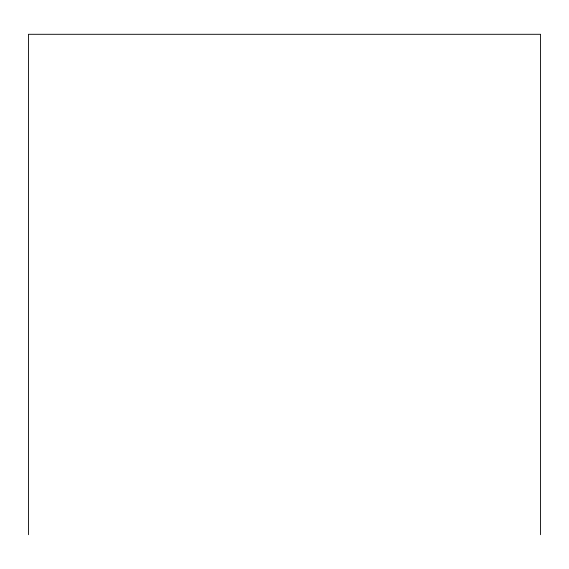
<?xml version="1.0" encoding="UTF-8"?>
<svg xmlns="http://www.w3.org/2000/svg" width="569" height="569" viewBox="0 0 569 569"><rect width="100%" height="100%" fill="white"/><g stroke="black" fill="none" stroke-linecap="round" stroke-linejoin="round"><path stroke-width="0.85" d="M540.55 534.704L540.55 34.296L28.45 34.296L28.45 534.704"/></g></svg>
